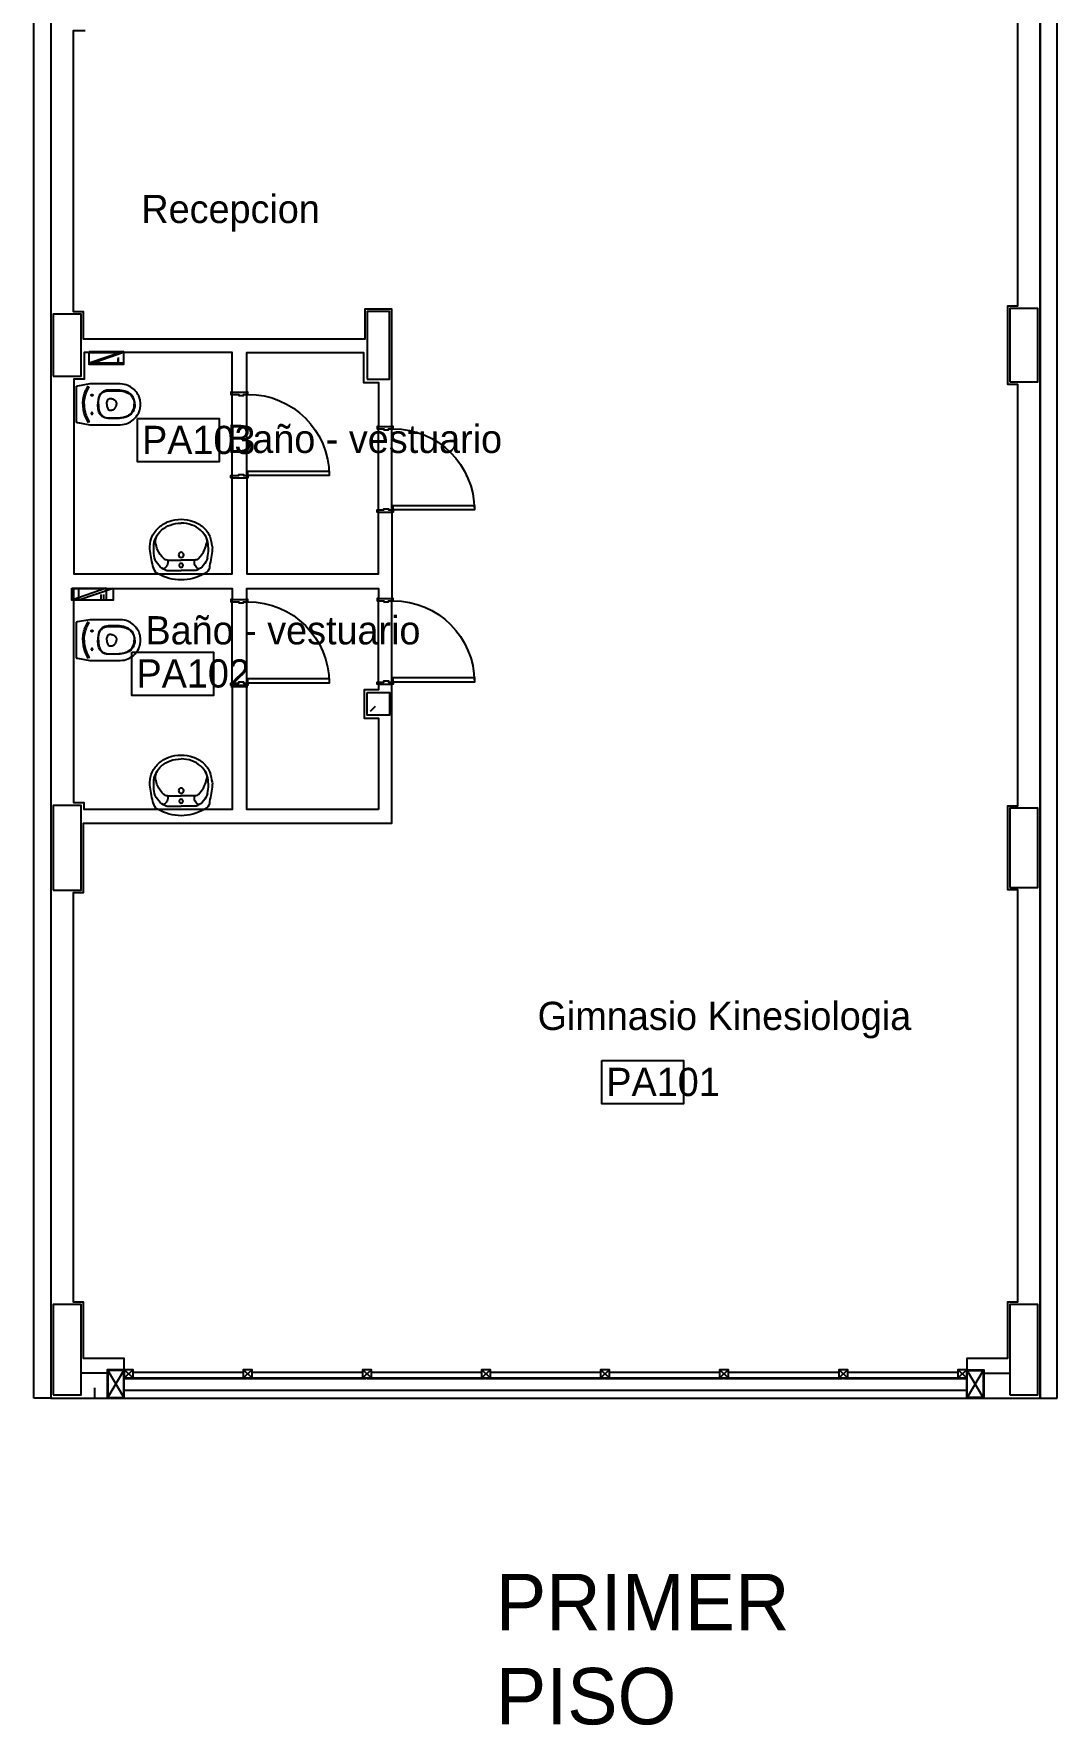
# Model space of a CAD drawing. Header units: millimetres. Extents: x 1473.7 to 1568.7, y 1808.4 to 1881.8.
# Drawn here: x 1500.62 to 1509.68, y 1844.54 to 1859.52 of the extents above; entities that cross this region are included whole.
import ezdxf

# ---------------------------------------------------------------- set-up
doc = ezdxf.new("R2010")
doc.units = ezdxf.units.MM
doc.layers.get('0').update_dxf_attribs({"linetype": 'CONTINUOUS'})
for name, color, linetype in [('0000-TEXTO', 7, 'CONTINUOUS'), ('000000-TEXTO', 7, 'CONTINUOUS'), ('10-CARP-HOJA-PUER', 4, 'CONTINUOUS'), ('10-CARP-MARC', 2, 'CONTINUOUS'), ('10-CARP-SLIA', 14, 'CONTINUOUS'), ('AR - CAJAS', 1, 'CONTINUOUS'), ('AR - CARPINTERIA 1', 1, 'CONTINUOUS'), ('AR - CURTAIN WALL', 1, 'CONTINUOUS'), ('AR - INST. SANITARIA', 2, 'CONTINUOUS'), ('AR - LADRILLO VISTO', 3, 'CONTINUOUS'), ('AR - REVESTIMIENTO', 21, 'CONTINUOUS'), ('AR - REVOQUE', 8, 'CONTINUOUS'), ('ES - LINEA OFICIAL', 6, 'CONTINUOUS'), ('ES-COLUMNAS', 5, 'CONTINUOUS'), ('Sanitario_Detalle', 8, 'CONTINUOUS'), ('TEXTO', 7, 'CONTINUOUS')]:
    doc.layers.add(name, color=color, linetype=linetype)

# ---------------------------------------------------------------- blocks, each defined once
blk = doc.blocks.new('Puerta 76.2')
at = {"layer": '10-CARP-HOJA-PUER', "linetype": 'CONTINUOUS'}
blk.add_lwpolyline([(0.02, 0.14), (0.06, 0.14), (0.06, 0.86), (0.02, 0.86), (0.02, 0.14)], dxfattribs=at)
at = {"layer": '10-CARP-MARC', "linetype": 'CONTINUOUS'}
for points in [[(0, 0), (0, -0.01), (0.02, -0.01), (0.02, 0.06), (0.03, 0.06), (0.03, 0.1), (0.02, 0.1), (0.02, 0.14), (0, 0.14), (0, 0.13)], [(0.76, 0), (0.76, -0.01), (0.74, -0.01), (0.74, 0.06), (0.73, 0.06), (0.73, 0.1), (0.74, 0.1), (0.74, 0.14), (0.76, 0.14), (0.76, 0.13)]]:
    blk.add_lwpolyline(points, dxfattribs=at)
at = {"layer": '10-CARP-SLIA', "linetype": 'CONTINUOUS'}
for p, q in [((0, 0.13), (0.76, 0.13)), ((0, 0), (0.76, 0))]:
    blk.add_line(p, q, dxfattribs=at)
blk.add_arc((0.02, 0.14), 0.72, 0, 90, dxfattribs=at)
blk = doc.blocks.new('Puerta 76.1')
at = {"layer": '10-CARP-HOJA-PUER', "linetype": 'CONTINUOUS'}
blk.add_lwpolyline([(0.02, 0.13), (0.06, 0.13), (0.06, 0.85), (0.02, 0.85), (0.02, 0.13)], dxfattribs=at)
at = {"layer": '10-CARP-MARC', "linetype": 'CONTINUOUS'}
for points in [[(0, 0), (0, -0.01), (0.02, -0.01), (0.02, 0.05), (0.03, 0.05), (0.03, 0.09), (0.02, 0.09), (0.02, 0.13), (0, 0.13), (0, 0.12)], [(0.76, 0), (0.76, -0.01), (0.74, -0.01), (0.74, 0.05), (0.73, 0.05), (0.73, 0.09), (0.74, 0.09), (0.74, 0.13), (0.76, 0.13), (0.76, 0.12)]]:
    blk.add_lwpolyline(points, dxfattribs=at)
at = {"layer": '10-CARP-SLIA', "linetype": 'CONTINUOUS'}
for p, q in [((0, 0.12), (0.76, 0.12)), ((0, 0), (0.76, 0))]:
    blk.add_line(p, q, dxfattribs=at)
blk.add_arc((0.02, 0.13), 0.72, 0, 90, dxfattribs=at)
blk = doc.blocks.new('s_LavMono')
blk.add_lwpolyline([(-0.177466, 0, 0.27095), (0.177466, 0, 0.041198), (0.194898, 0.010194, 0.087147), (0.218258, 0.061123, 0.014423), (0.240622, 0.188455, 0.110985), (0.24, 0.21, 0.102819), (0.22226, 0.288935, 0.093047), (0.169706, 0.358492, 0.087147), (0.093257, 0.403621, 0.087147), (0, 0.42, 0.093047), (-0.093257, 0.403621, 0.102819), (-0.169706, 0.358492, 0.110985), (-0.22226, 0.288935, -0.014423), (-0.24, 0.21, 0.087147), (-0.240622, 0.188455, 0.041198), (-0.218258, 0.061123, 0.27095), (-0.194898, 0.010194), (-0.177466, 0)], format="xyb", close=True)
at = {"layer": 'Sanitario_Detalle'}
for p, q in [((-0.109754, 0.025), (0, 0.025)), ((-0.106065, 0.105), (0, 0.105)), ((0.106065, 0.105), (0, 0.105)), ((0.109754, 0.025), (0, 0.025))]:
    blk.add_line(p, q, dxfattribs=at)
for points in [[(-0.209998, 0.209155, -0.11237), (-0.195145, 0.276099, -0.102819), (-0.14995, 0.335915, -0.093047), (-0.083035, 0.375417, -0.087147), (0, 0.39, -0.087147)], [(0.209998, 0.209155, 0.11237), (0.195145, 0.276099, 0.102819), (0.14995, 0.335915, 0.093047), (0.083035, 0.375417, 0.087147), (0, 0.39, 0.087147)], [(-0.204273, 0.122702, -0.048163), (-0.210622, 0.188455, -0.015067), (-0.209998, 0.209155, -0.015067)], [(-0.205826, 0.245668, -0.000644), (-0.205677, 0.246541, -0.000644)], [(-0.134258, 0.116625, -0.092164), (-0.180769, 0.183914, -0.064814), (-0.196027, 0.234757, -0.064814)], [(0.134258, 0.116625, 0.092164), (0.180769, 0.183914, 0.064814), (0.196027, 0.234757, 0.064814)], [(0.204273, 0.122702, 0.048163), (0.210622, 0.188455, 0.015067), (0.209998, 0.209155, 0.015067)], [(0.205826, 0.245668, 0.000644), (0.205677, 0.246541, 0.000644)]]:
    blk.add_lwpolyline(points, format="xyb", dxfattribs=at)
for centre, radius in [((0, 0.145322), 0.02), ((0, 0.064151), 0.015)]:
    blk.add_circle(centre, radius, dxfattribs=at)
for centre, radius, start, end in [((-0.107207, 0.249282), 0.09, 146.498415, 189.287762), ((0.107207, 0.249282), 0.09, 350.712238, 33.501585), ((-0.05968, 0.165122), 0.150687, 196.350388, 246.340308), ((-0.157063, 0.08655), 0.054233, 291.277313, 19.888798), ((-0.106065, 0.145), 0.04, 225.184262, 270), ((-0.110119, 0.05), 0.025, 246.340332, 270.288391), ((-0.109754, 0.115), 0.09, 269.509254, 270.000036), ((0.157063, 0.08655), 0.054233, 160.111202, 248.722687), ((0.106065, 0.145), 0.04, 270, 314.815738), ((0.109754, 0.115), 0.09, 269.999964, 270.490746), ((0.110119, 0.05), 0.025, 269.711609, 293.659668), ((0.05968, 0.165122), 0.150687, 293.659692, 343.649612)]:
    blk.add_arc(centre, radius, start, end, dxfattribs=at)
blk = doc.blocks.new('RCPLS004')
for p, q in [((-0.158103, -0.103448), (-0.163602, -0.106888)), ((-0.147335, -0.097174), (-0.158103, -0.103448)), ((-0.151402, -0.113418), (-0.157098, -0.116972)), ((-0.142725, -0.108344), (-0.151402, -0.113418)), ((-0.135621, -0.090996), (-0.147335, -0.097174)), ((-0.131151, -0.102179), (-0.142725, -0.108344)), ((-0.124182, -0.085575), (-0.135621, -0.090996)), ((-0.120804, -0.097217), (-0.131151, -0.102179)), ((-0.110949, -0.080011), (-0.124182, -0.085575)), ((-0.108353, -0.091891), (-0.120804, -0.097217)), ((-0.097979, -0.075253), (-0.110949, -0.080011)), ((-0.096744, -0.087525), (-0.108353, -0.091891)), ((-0.085539, -0.071305), (-0.097979, -0.075253)), ((-0.083423, -0.083193), (-0.096744, -0.087525)), ((-0.088322, -0.138375), (-0.0885, -0.140043)), ((-0.0885, -0.140043), (-0.088342, -0.14153)), ((-0.088342, -0.14153), (-0.087821, -0.143117)), ((-0.087768, -0.136768), (-0.088322, -0.138375)), ((-0.087821, -0.143117), (-0.086955, -0.14456)), ((-0.086964, -0.135453), (-0.087768, -0.136768)), ((-0.085938, -0.134355), (-0.086964, -0.135453)), ((-0.086955, -0.14456), (-0.086041, -0.145553)), ((-0.086041, -0.145553), (-0.084883, -0.146416)), ((-0.08473, -0.133493), (-0.085938, -0.134355)), ((-0.074913, -0.068391), (-0.085539, -0.071305)), ((-0.084883, -0.146416), (-0.083523, -0.147063)), ((-0.083077, -0.132793), (-0.08473, -0.133493)), ((-0.083523, -0.147063), (-0.0821, -0.147419)), ((-0.06913, -0.079316), (-0.083423, -0.083193)), ((-0.081, -0.1325), (-0.083077, -0.132793)), ((-0.0821, -0.147419), (-0.080907, -0.147499)), ((-0.07927, -0.132702), (-0.081, -0.1325)), ((-0.080907, -0.147499), (-0.07949, -0.147346)), ((-0.07949, -0.147346), (-0.077884, -0.146822)), ((-0.077873, -0.133183), (-0.07927, -0.132702)), ((-0.077884, -0.146822), (-0.076531, -0.146023)), ((-0.076604, -0.133923), (-0.077873, -0.133183)), ((-0.075515, -0.134885), (-0.076604, -0.133923)), ((-0.076531, -0.146023), (-0.07548, -0.145077)), ((-0.074542, -0.136187), (-0.075515, -0.134885)), ((-0.07548, -0.145077), (-0.074435, -0.143627)), ((-0.062185, -0.065438), (-0.074913, -0.068391)), ((-0.073907, -0.137563), (-0.074542, -0.136187)), ((-0.074435, -0.143627), (-0.073831, -0.142203)), ((-0.073552, -0.139119), (-0.073907, -0.137563)), ((-0.073831, -0.142203), (-0.073523, -0.140584)), ((-0.073523, -0.140584), (-0.073552, -0.139119)), ((-0.056178, -0.076464), (-0.06913, -0.079316)), ((-0.046976, -0.062656), (-0.062185, -0.065438)), ((-0.043147, -0.07421), (-0.056178, -0.076464)), ((-0.033426, -0.060845), (-0.046976, -0.062656)), ((-0.029119, -0.072457), (-0.043147, -0.07421)), ((-0.018199, -0.059545), (-0.033426, -0.060845)), ((-0.015985, -0.071438), (-0.029119, -0.072457)), ((0, -0.059), (-0.018199, -0.059545)), ((0, -0.071), (-0.015985, -0.071438)), ((0, -0.059), (0.018199, -0.059545)), ((0, -0.071), (0.015985, -0.071438)), ((0.015985, -0.071438), (0.029119, -0.072457)), ((0.018199, -0.059545), (0.033426, -0.060845)), ((0.029119, -0.072457), (0.043147, -0.07421)), ((0.033426, -0.060845), (0.046976, -0.062656)), ((0.043147, -0.07421), (0.056178, -0.076464)), ((0.046976, -0.062656), (0.062185, -0.065438)), ((0.056178, -0.076464), (0.06913, -0.079316)), ((0.062185, -0.065438), (0.074913, -0.068391)), ((0.06913, -0.079316), (0.083423, -0.083193)), ((0.073523, -0.140584), (0.073552, -0.139119)), ((0.073831, -0.142203), (0.073523, -0.140584)), ((0.073552, -0.139119), (0.073907, -0.137563)), ((0.074435, -0.143627), (0.073831, -0.142203)), ((0.073907, -0.137563), (0.074542, -0.136187)), ((0.07548, -0.145077), (0.074435, -0.143627)), ((0.074542, -0.136187), (0.075515, -0.134885)), ((0.074913, -0.068391), (0.085539, -0.071305)), ((0.076531, -0.146023), (0.07548, -0.145077)), ((0.075515, -0.134885), (0.076604, -0.133923)), ((0.077884, -0.146822), (0.076531, -0.146023)), ((0.076604, -0.133923), (0.077873, -0.133183)), ((0.077873, -0.133183), (0.07927, -0.132702)), ((0.07949, -0.147346), (0.077884, -0.146822)), ((0.07927, -0.132702), (0.081, -0.1325)), ((0.080907, -0.147499), (0.07949, -0.147346)), ((0.0821, -0.147419), (0.080907, -0.147499)), ((0.081, -0.1325), (0.083077, -0.132793)), ((0.083523, -0.147063), (0.0821, -0.147419)), ((0.083077, -0.132793), (0.08473, -0.133493)), ((0.083423, -0.083193), (0.096744, -0.087525)), ((0.084883, -0.146416), (0.083523, -0.147063)), ((0.08473, -0.133493), (0.085938, -0.134355)), ((0.086041, -0.145553), (0.084883, -0.146416)), ((0.085539, -0.071305), (0.097979, -0.075253)), ((0.085938, -0.134355), (0.086964, -0.135453)), ((0.086955, -0.14456), (0.086041, -0.145553)), ((0.087821, -0.143117), (0.086955, -0.14456)), ((0.086964, -0.135453), (0.087768, -0.136768)), ((0.087768, -0.136768), (0.088322, -0.138375)), ((0.088342, -0.14153), (0.087821, -0.143117)), ((0.088322, -0.138375), (0.0885, -0.140043)), ((0.0885, -0.140043), (0.088342, -0.14153)), ((0.096744, -0.087525), (0.108353, -0.091891)), ((0.097979, -0.075253), (0.110949, -0.080011)), ((0.108353, -0.091891), (0.120804, -0.097217)), ((0.110949, -0.080011), (0.124182, -0.085575)), ((0.120804, -0.097217), (0.131151, -0.102179)), ((0.124182, -0.085575), (0.135621, -0.090996)), ((0.131151, -0.102179), (0.142725, -0.108344)), ((0.135621, -0.090996), (0.147335, -0.097174)), ((0.142725, -0.108344), (0.151402, -0.113418)), ((0.147335, -0.097174), (0.158103, -0.103448)), ((0.151402, -0.113418), (0.157098, -0.116972)), ((0.158103, -0.103448), (0.163602, -0.106888)), ((-0.1255, -0.282118), (-0.124222, -0.267431)), ((-0.1255, -0.363299), (-0.1255, -0.282118)), ((-0.124222, -0.267431), (-0.12055, -0.253534)), ((-0.12055, -0.253534), (-0.115124, -0.241421)), ((-0.119449, -0.269195), (-0.1205, -0.282118)), ((-0.1205, -0.282118), (-0.1205, -0.363299)), ((-0.117825, -0.261603), (-0.119449, -0.269195)), ((-0.11394, -0.25039), (-0.117825, -0.261603)), ((-0.115124, -0.241421), (-0.107735, -0.230113)), ((-0.108595, -0.240129), (-0.11394, -0.25039)), ((-0.1017, -0.230596), (-0.108595, -0.240129)), ((-0.107735, -0.230113), (-0.099559, -0.220986)), ((-0.09449, -0.223083), (-0.1017, -0.230596)), ((-0.099559, -0.220986), (-0.08942, -0.212606)), ((-0.086469, -0.216644), (-0.09449, -0.223083)), ((-0.08942, -0.212606), (-0.080024, -0.206865)), ((-0.073759, -0.209359), (-0.086469, -0.216644)), ((-0.080024, -0.206865), (-0.069327, -0.202155)), ((-0.060887, -0.204759), (-0.073759, -0.209359)), ((-0.069327, -0.202155), (-0.055138, -0.198213)), ((-0.046105, -0.201418), (-0.060887, -0.204759)), ((-0.055138, -0.198213), (-0.041617, -0.19552)), ((-0.050528, -0.293518), (-0.051, -0.297838)), ((-0.051, -0.297838), (-0.051, -0.307)), ((-0.048934, -0.288984), (-0.050528, -0.293518)), ((-0.046264, -0.284915), (-0.048934, -0.288984)), ((-0.043185, -0.281978), (-0.046264, -0.284915)), ((-0.031523, -0.199055), (-0.046105, -0.201418)), ((-0.0385, -0.279298), (-0.043185, -0.281978)), ((-0.041617, -0.19552), (-0.029962, -0.193818)), ((-0.030225, -0.276434), (-0.0385, -0.279298)), ((-0.016661, -0.197572), (-0.031523, -0.199055)), ((-0.02315, -0.274578), (-0.030225, -0.276434)), ((-0.029962, -0.193818), (-0.018882, -0.19272)), ((-0.015895, -0.273207), (-0.02315, -0.274578)), ((-0.018882, -0.19272), (-0.008623, -0.19215)), ((0, -0.197), (-0.016661, -0.197572)), ((-0.008285, -0.272326), (-0.015895, -0.273207)), ((-0.008623, -0.19215), (0, -0.192)), ((0, -0.272), (-0.008285, -0.272326)), ((0.008623, -0.19215), (0, -0.192)), ((0, -0.197), (0.016661, -0.197572)), ((0, -0.272), (0.008285, -0.272326)), ((0.008285, -0.272326), (0.015895, -0.273207)), ((0.018882, -0.19272), (0.008623, -0.19215)), ((0.015895, -0.273207), (0.02315, -0.274578)), ((0.016661, -0.197572), (0.031523, -0.199055)), ((0.029962, -0.193818), (0.018882, -0.19272)), ((0.02315, -0.274578), (0.030225, -0.276434)), ((0.041617, -0.19552), (0.029962, -0.193818)), ((0.030225, -0.276434), (0.0385, -0.279298)), ((0.031523, -0.199055), (0.046105, -0.201418)), ((0.0385, -0.279298), (0.043185, -0.281978)), ((0.055138, -0.198213), (0.041617, -0.19552)), ((0.043185, -0.281978), (0.046264, -0.284915)), ((0.046105, -0.201418), (0.060887, -0.204759)), ((0.046264, -0.284915), (0.048934, -0.288984)), ((0.048934, -0.288984), (0.050528, -0.293518)), ((0.050528, -0.293518), (0.051, -0.297838)), ((0.051, -0.297838), (0.051, -0.307)), ((0.069327, -0.202155), (0.055138, -0.198213)), ((0.060887, -0.204759), (0.073759, -0.209359)), ((0.080024, -0.206865), (0.069327, -0.202155)), ((0.073759, -0.209359), (0.086469, -0.216644)), ((0.08942, -0.212606), (0.080024, -0.206865)), ((0.086469, -0.216644), (0.09449, -0.223083)), ((0.099559, -0.220986), (0.08942, -0.212606)), ((0.09449, -0.223083), (0.1017, -0.230596)), ((0.107735, -0.230113), (0.099559, -0.220986)), ((0.1017, -0.230596), (0.108595, -0.240129)), ((0.115124, -0.241421), (0.107735, -0.230113)), ((0.108595, -0.240129), (0.11394, -0.25039)), ((0.11394, -0.25039), (0.117825, -0.261603)), ((0.12055, -0.253534), (0.115124, -0.241421)), ((0.117825, -0.261603), (0.119449, -0.269195)), ((0.119449, -0.269195), (0.1205, -0.282118)), ((0.1205, -0.282118), (0.1205, -0.363299)), ((0.124222, -0.267431), (0.12055, -0.253534)), ((0.1255, -0.282118), (0.124222, -0.267431)), ((0.1255, -0.363299), (0.1255, -0.282118)), ((-0.124835, -0.381151), (-0.1255, -0.363299)), ((-0.124215, -0.388104), (-0.124835, -0.381151)), ((-0.122191, -0.403013), (-0.124215, -0.388104)), ((-0.119164, -0.418081), (-0.122191, -0.403013)), ((-0.1205, -0.363299), (-0.119843, -0.380863)), ((-0.119843, -0.380863), (-0.118297, -0.3954)), ((-0.115468, -0.431962), (-0.119164, -0.418081)), ((-0.118297, -0.3954), (-0.115532, -0.411366)), ((-0.115532, -0.411366), (-0.112195, -0.425221)), ((-0.109717, -0.448896), (-0.115468, -0.431962)), ((-0.112195, -0.425221), (-0.108054, -0.438762)), ((-0.103942, -0.462197), (-0.109717, -0.448896)), ((-0.108054, -0.438762), (-0.1029, -0.452531)), ((-0.051, -0.307), (-0.050533, -0.31307)), ((-0.050533, -0.31307), (-0.049658, -0.317777)), ((-0.049658, -0.317777), (-0.047921, -0.323587)), ((-0.047921, -0.323587), (-0.045265, -0.329615)), ((-0.045265, -0.329615), (-0.042318, -0.33457)), ((-0.042318, -0.33457), (-0.039057, -0.338892)), ((-0.039057, -0.338892), (-0.036654, -0.341551)), ((-0.036654, -0.341551), (-0.033718, -0.344346)), ((-0.033718, -0.344346), (-0.029439, -0.347717)), ((-0.029439, -0.347717), (-0.024913, -0.350562)), ((-0.024913, -0.350562), (-0.020674, -0.352673)), ((-0.020674, -0.352673), (-0.015702, -0.354563)), ((-0.015702, -0.354563), (-0.010342, -0.355968)), ((-0.010342, -0.355968), (-0.004643, -0.356801)), ((-0.004643, -0.356801), (0, -0.357)), ((0.004643, -0.356801), (0, -0.357)), ((0.010342, -0.355968), (0.004643, -0.356801)), ((0.015702, -0.354563), (0.010342, -0.355968)), ((0.020674, -0.352673), (0.015702, -0.354563)), ((0.024913, -0.350562), (0.020674, -0.352673)), ((0.029439, -0.347717), (0.024913, -0.350562)), ((0.033718, -0.344346), (0.029439, -0.347717)), ((0.036654, -0.341551), (0.033718, -0.344346)), ((0.039057, -0.338892), (0.036654, -0.341551)), ((0.042318, -0.33457), (0.039057, -0.338892)), ((0.045265, -0.329615), (0.042318, -0.33457)), ((0.047921, -0.323587), (0.045265, -0.329615)), ((0.049658, -0.317777), (0.047921, -0.323587)), ((0.050533, -0.31307), (0.049658, -0.317777)), ((0.051, -0.307), (0.050533, -0.31307)), ((0.108054, -0.438762), (0.1029, -0.452531)), ((0.103942, -0.462197), (0.109717, -0.448896)), ((0.112195, -0.425221), (0.108054, -0.438762)), ((0.109717, -0.448896), (0.115468, -0.431962)), ((0.115532, -0.411366), (0.112195, -0.425221)), ((0.115468, -0.431962), (0.119164, -0.418081)), ((0.118297, -0.3954), (0.115532, -0.411366)), ((0.119843, -0.380863), (0.118297, -0.3954)), ((0.119164, -0.418081), (0.122191, -0.403013)), ((0.1205, -0.363299), (0.119843, -0.380863)), ((0.122191, -0.403013), (0.124215, -0.388104)), ((0.124215, -0.388104), (0.124835, -0.381151)), ((0.124835, -0.381151), (0.1255, -0.363299)), ((-0.096858, -0.473918), (-0.103942, -0.462197)), ((-0.1029, -0.452531), (-0.096561, -0.465194)), ((-0.086419, -0.486469), (-0.096858, -0.473918)), ((-0.096561, -0.465194), (-0.087423, -0.477956)), ((-0.087423, -0.477956), (-0.077, -0.48845)), ((-0.075842, -0.495831), (-0.086419, -0.486469)), ((-0.077, -0.48845), (-0.067071, -0.495927)), ((-0.062522, -0.504453), (-0.075842, -0.495831)), ((-0.067071, -0.495927), (-0.060147, -0.500053)), ((-0.050085, -0.510249), (-0.062522, -0.504453)), ((-0.060147, -0.500053), (-0.045385, -0.506719)), ((-0.058842, -0.560182), (-0.058842, -0.560182)), ((-0.035816, -0.515107), (-0.050085, -0.510249)), ((-0.045385, -0.506719), (-0.034871, -0.51018)), ((-0.018391, -0.518729), (-0.035816, -0.515107)), ((-0.034871, -0.51018), (-0.022731, -0.512975)), ((-0.022731, -0.512975), (-0.011894, -0.514449)), ((0, -0.52), (-0.018391, -0.518729)), ((-0.011894, -0.514449), (0, -0.515)), ((0.011894, -0.514449), (0, -0.515)), ((0, -0.52), (0.018391, -0.518729)), ((0.022731, -0.512975), (0.011894, -0.514449)), ((0.018391, -0.518729), (0.035816, -0.515107)), ((0.034871, -0.51018), (0.022731, -0.512975)), ((0.045385, -0.506719), (0.034871, -0.51018)), ((0.035816, -0.515107), (0.050085, -0.510249)), ((0.060147, -0.500053), (0.045385, -0.506719)), ((0.050085, -0.510249), (0.062522, -0.504453)), ((0.058842, -0.560182), (0.058842, -0.560182)), ((0.067071, -0.495927), (0.060147, -0.500053)), ((0.062522, -0.504453), (0.075842, -0.495831)), ((0.077, -0.48845), (0.067071, -0.495927)), ((0.075842, -0.495831), (0.086419, -0.486469)), ((0.087423, -0.477956), (0.077, -0.48845)), ((0.086419, -0.486469), (0.096858, -0.473918)), ((0.096561, -0.465194), (0.087423, -0.477956)), ((0.1029, -0.452531), (0.096561, -0.465194)), ((0.096858, -0.473918), (0.103942, -0.462197))]:
    blk.add_line(p, q)
blk.add_lwpolyline([(0, -0.57), (0.008155, -0.569822), (0.016533, -0.569254), (0.027671, -0.567887), (0.038261, -0.565927), (0.048229, -0.563472), (0.053812, -0.561831), (0.058842, -0.560182), (0.065687, -0.55767), (0.075105, -0.553685), (0.08821, -0.547039), (0.097356, -0.541561), (0.110592, -0.532228), (0.120379, -0.524077), (0.12978, -0.515037), (0.13826, -0.505631), (0.146854, -0.494549), (0.155437, -0.481366), (0.162033, -0.469149), (0.167223, -0.457567), (0.172335, -0.443303), (0.176515, -0.427357), (0.179278, -0.410624), (0.1805, -0.3905), (0.1805, -0.12), (0.160798, -0.012536), (0.159251, -0.004098), (0.158628, -0.002439), (0.158014, -0.001616), (0.157219, -0.000917), (0.156113, -0.000327), (0.154333, 0), (0, 0), (-0.154333, 0), (-0.156113, -0.000327), (-0.157219, -0.000917), (-0.158014, -0.001616), (-0.158628, -0.002439), (-0.159251, -0.004098), (-0.160798, -0.012536), (-0.1805, -0.12), (-0.1805, -0.3905), (-0.179278, -0.410624), (-0.176515, -0.427357), (-0.172335, -0.443303), (-0.167223, -0.457567), (-0.162033, -0.469149), (-0.155437, -0.481366), (-0.146854, -0.494549), (-0.13826, -0.505631), (-0.12978, -0.515037), (-0.120379, -0.524077), (-0.110592, -0.532228), (-0.097356, -0.541561), (-0.08821, -0.547039), (-0.075105, -0.553685), (-0.065687, -0.55767), (-0.058842, -0.560182), (-0.053812, -0.561831), (-0.048229, -0.563472), (-0.038261, -0.565927), (-0.027671, -0.567887), (-0.016533, -0.569254), (-0.008155, -0.569822)], close=True)

msp = doc.modelspace()

# ---------------------------------------------------------------- linework, layer by layer
at = {"color": 5}
for p, q in [((1502.379941, 1856.346075), (1502.509941, 1856.346075)), ((1503.674941, 1856.041498), (1503.794941, 1856.041498)), ((1502.379941, 1855.586075), (1502.509941, 1855.586075)), ((1503.674941, 1855.281498), (1503.794941, 1855.281498)), ((1502.379941, 1854.508357), (1502.509941, 1854.507269)), ((1503.674941, 1854.517269), (1503.794941, 1854.517269)), ((1502.379941, 1853.748357), (1502.509941, 1853.748357)), ((1503.674941, 1853.757269), (1503.794941, 1853.757269))]:
    msp.add_line(p, q, dxfattribs=at)
at = {"linetype": 'CONTINUOUS'}
msp.add_line((1503.606319, 1853.519967), (1503.649429, 1853.563077), dxfattribs=at)
msp.add_lwpolyline([(1501.165526, 1847.433528), (1501.165526, 1847.523528)], dxfattribs=at)
at = {"layer": 'AR - CAJAS'}
for p, q in [((1501.417327, 1856.696075), (1501.114368, 1856.591701)), ((1501.418897, 1856.706432), (1501.115938, 1856.602058)), ((1501.264743, 1854.60809), (1500.961784, 1854.503716)), ((1501.327327, 1854.607269), (1501.024368, 1854.502895))]:
    msp.add_line(p, q, dxfattribs=at)
for points in [[(1501.114368, 1856.696075), (1501.417327, 1856.696075), (1501.417327, 1856.591701), (1501.114368, 1856.591701)], [(1501.115938, 1856.706432), (1501.418897, 1856.706432), (1501.418897, 1856.602058), (1501.115938, 1856.602058)], [(1500.961784, 1854.60809), (1501.264743, 1854.60809), (1501.264743, 1854.503716), (1500.961784, 1854.503716)], [(1501.024368, 1854.607269), (1501.327327, 1854.607269), (1501.327327, 1854.502895), (1501.024368, 1854.502895)]]:
    msp.add_lwpolyline(points, close=True, dxfattribs=at)
for points in [[(1501.372901, 1856.591701), (1501.372901, 1856.641524)], [(1501.374471, 1856.602058), (1501.374471, 1856.65188)], [(1501.220317, 1854.503716), (1501.220317, 1854.553538)], [(1501.245317, 1854.503716), (1501.245317, 1854.553538)]]:
    msp.add_lwpolyline(points, dxfattribs=at)
at = {"layer": 'AR - CURTAIN WALL'}
for points in [[(1501.274941, 1847.433528), (1501.424941, 1847.433528), (1501.424941, 1847.683528), (1501.274941, 1847.683528)], [(1501.278941, 1847.437528), (1501.420941, 1847.437528), (1501.420941, 1847.679528), (1501.278941, 1847.679528)], [(1501.424942, 1847.613528), (1501.504942, 1847.613528), (1501.504942, 1847.683528), (1501.424942, 1847.683528)], [(1502.479228, 1847.613528), (1502.559228, 1847.613528), (1502.559228, 1847.683528), (1502.479228, 1847.683528)], [(1503.533513, 1847.613528), (1503.613513, 1847.613528), (1503.613513, 1847.683528), (1503.533513, 1847.683528)], [(1504.587799, 1847.613528), (1504.667799, 1847.613528), (1504.667799, 1847.683528), (1504.587799, 1847.683528)], [(1505.642084, 1847.613528), (1505.722084, 1847.613528), (1505.722084, 1847.683528), (1505.642084, 1847.683528)], [(1506.69637, 1847.613528), (1506.77637, 1847.613528), (1506.77637, 1847.683528), (1506.69637, 1847.683528)], [(1507.750655, 1847.613528), (1507.830655, 1847.613528), (1507.830655, 1847.683528), (1507.750655, 1847.683528)], [(1508.804941, 1847.613528), (1508.884941, 1847.613528), (1508.884941, 1847.683528), (1508.804941, 1847.683528)], [(1509.034941, 1847.433528), (1508.884941, 1847.433528), (1508.884941, 1847.683528), (1509.034941, 1847.683528)], [(1509.030941, 1847.437528), (1508.888941, 1847.437528), (1508.888941, 1847.679528), (1509.030941, 1847.679528)]]:
    msp.add_lwpolyline(points, close=True, dxfattribs=at)
for points in [[(1501.278941, 1847.437528), (1501.420941, 1847.679528)], [(1501.278941, 1847.679528), (1501.420941, 1847.437528)], [(1501.504942, 1847.613528), (1501.424942, 1847.683528)], [(1501.424942, 1847.613528), (1501.504942, 1847.683528)], [(1502.559228, 1847.613528), (1502.479228, 1847.683528)], [(1502.479228, 1847.613528), (1502.559228, 1847.683528)], [(1503.613513, 1847.613528), (1503.533513, 1847.683528)], [(1503.533513, 1847.613528), (1503.613513, 1847.683528)], [(1504.667799, 1847.613528), (1504.587799, 1847.683528)], [(1504.587799, 1847.613528), (1504.667799, 1847.683528)], [(1505.722084, 1847.613528), (1505.642084, 1847.683528)], [(1505.642084, 1847.613528), (1505.722084, 1847.683528)], [(1506.77637, 1847.613528), (1506.69637, 1847.683528)], [(1506.69637, 1847.613528), (1506.77637, 1847.683528)], [(1507.830655, 1847.613528), (1507.750655, 1847.683528)], [(1507.750655, 1847.613528), (1507.830655, 1847.683528)], [(1508.884941, 1847.613528), (1508.804941, 1847.683528)], [(1508.804941, 1847.613528), (1508.884941, 1847.683528)], [(1509.030941, 1847.437528), (1508.888941, 1847.679528)], [(1509.030941, 1847.679528), (1508.888941, 1847.437528)], [(1502.514228, 1847.613528), (1502.514228, 1847.603528), (1501.434941, 1847.603528), (1501.434941, 1847.613528)], [(1501.434941, 1847.613528), (1508.874941, 1847.613528)], [(1501.504942, 1847.663528), (1502.479228, 1847.663528)], [(1503.568513, 1847.603528), (1502.524228, 1847.603528), (1502.524228, 1847.613528)], [(1502.559228, 1847.663528), (1503.533513, 1847.663528)], [(1503.568513, 1847.613528), (1503.568513, 1847.603528)], [(1504.622799, 1847.603528), (1503.578513, 1847.603528), (1503.578513, 1847.613528)], [(1503.613513, 1847.663528), (1504.587799, 1847.663528)], [(1504.622799, 1847.613528), (1504.622799, 1847.603528)], [(1505.677084, 1847.603528), (1504.632799, 1847.603528), (1504.632799, 1847.613528)], [(1504.667799, 1847.663528), (1505.642084, 1847.663528)], [(1505.677084, 1847.613528), (1505.677084, 1847.603528)], [(1506.73137, 1847.603528), (1505.687084, 1847.603528), (1505.687084, 1847.613528)], [(1505.722084, 1847.663528), (1506.69637, 1847.663528)], [(1506.73137, 1847.613528), (1506.73137, 1847.603528)], [(1507.785655, 1847.603528), (1506.74137, 1847.603528), (1506.74137, 1847.613528)], [(1506.77637, 1847.663528), (1507.750655, 1847.663528)], [(1507.785655, 1847.613528), (1507.785655, 1847.603528)], [(1508.874941, 1847.613528), (1508.874941, 1847.603528), (1507.795655, 1847.603528), (1507.795655, 1847.613528)], [(1507.830655, 1847.663528), (1508.804941, 1847.663528)], [(1501.424941, 1847.503528), (1508.884941, 1847.503528)]]:
    msp.add_lwpolyline(points, dxfattribs=at)
at = {"layer": 'AR - LADRILLO VISTO', "linetype": 'CONTINUOUS'}
for points in [[(1500.624941, 1847.433528), (1500.624941, 1873.703528), (1500.774941, 1873.703528), (1500.774941, 1847.433528), (1500.774941, 1847.433528), (1500.774941, 1847.433528), (1500.624941, 1847.433528)], [(1509.684941, 1847.433528), (1509.684941, 1873.703528), (1509.534941, 1873.703528), (1509.534941, 1847.433528), (1509.534941, 1847.433528), (1509.534941, 1847.433528), (1509.684941, 1847.433528)]]:
    msp.add_lwpolyline(points, dxfattribs=at)
at = {"layer": 'AR - REVESTIMIENTO', "linetype": 'CONTINUOUS'}
for points in [[(1502.379941, 1856.346075), (1502.379941, 1856.696075), (1501.069941, 1856.696075), (1501.069941, 1856.461075), (1500.979941, 1856.461075), (1500.979941, 1854.737269), (1502.379941, 1854.737269), (1502.379941, 1855.586075)], [(1502.509941, 1856.346075), (1502.509941, 1856.696075), (1503.544941, 1856.696075), (1503.544941, 1856.431075), (1503.674941, 1856.431075), (1503.674941, 1856.041498)], [(1502.509941, 1855.586075), (1502.509941, 1854.737269), (1503.674941, 1854.737269), (1503.674941, 1855.281498)], [(1502.379941, 1853.748357), (1502.379941, 1852.648462), (1501.069941, 1852.648462), (1501.069941, 1852.708528), (1500.979941, 1852.708528), (1500.979941, 1854.607269), (1502.379941, 1854.607269), (1502.379941, 1854.507269)], [(1502.509941, 1854.507269), (1502.509941, 1854.607269), (1503.674941, 1854.607269), (1503.674941, 1854.517269)], [(1503.674941, 1852.648462), (1502.509941, 1852.648462), (1502.509941, 1853.748357)]]:
    msp.add_lwpolyline(points, dxfattribs=at)
at = {"layer": 'AR - REVOQUE', "linetype": 'CONTINUOUS'}
for points in [[(1506.184941, 1863.173462), (1509.334941, 1863.173462), (1509.334941, 1861.668462), (1509.244941, 1861.668462), (1509.244941, 1861.078462), (1509.334941, 1861.078462), (1509.334941, 1857.106075), (1509.244941, 1857.106075), (1509.244941, 1856.416075), (1509.334941, 1856.416075), (1509.334941, 1852.678528), (1509.244941, 1852.678528), (1509.244941, 1851.938528), (1509.334941, 1851.938528), (1509.334941, 1848.283528), (1509.244941, 1848.283528), (1509.244941, 1847.783528), (1508.884941, 1847.783528), (1508.884941, 1847.683528)], [(1503.794941, 1856.041498), (1503.794941, 1857.081075), (1503.554941, 1857.081075), (1503.554941, 1856.816075), (1501.064941, 1856.816075), (1501.064941, 1857.056075), (1500.974941, 1857.056075), (1500.974941, 1859.548462), (1501.079941, 1859.548462)], [(1503.794941, 1855.281498), (1503.794941, 1854.517269)], [(1501.424942, 1847.683528), (1501.424942, 1847.783528), (1501.064941, 1847.783528), (1501.064941, 1848.283528), (1500.974941, 1848.283528), (1500.974941, 1851.913528), (1501.064941, 1851.913528), (1501.064941, 1852.528462), (1503.794941, 1852.528462), (1503.794941, 1853.757269)], [(1503.674941, 1853.757269), (1503.674941, 1853.708528), (1503.549941, 1853.708528), (1503.549941, 1853.458528), (1503.674941, 1853.458528), (1503.674941, 1852.648462)], [(1501.274942, 1847.653528), (1501.044941, 1847.653528)], [(1509.034941, 1847.653528), (1509.264941, 1847.653528)]]:
    msp.add_lwpolyline(points, dxfattribs=at)
at = {"layer": 'ES - LINEA OFICIAL'}
for p, q in [((1509.534941, 1847.433528), (1509.534941, 1880.129025)), ((1500.774941, 1879.670034), (1500.774941, 1847.433528)), ((1500.774941, 1847.433528), (1509.534941, 1847.433528))]:
    msp.add_line(p, q, dxfattribs=at)
at = {"layer": 'ES-COLUMNAS', "linetype": 'CONTINUOUS'}
for points in [[(1500.794941, 1856.486075), (1501.044941, 1856.486075), (1501.044941, 1857.036075), (1500.794941, 1857.036075)], [(1503.574941, 1856.461075), (1503.774941, 1856.461075), (1503.774941, 1857.061075), (1503.574941, 1857.061075)], [(1509.264941, 1856.436075), (1509.514941, 1856.436075), (1509.514941, 1857.086075), (1509.264941, 1857.086075)], [(1503.574941, 1853.683528), (1503.774941, 1853.683528), (1503.774941, 1853.483528), (1503.574941, 1853.483528)], [(1500.794941, 1851.933528), (1501.044941, 1851.933528), (1501.044941, 1852.683528), (1500.794941, 1852.683528)], [(1509.264941, 1851.958528), (1509.514941, 1851.958528), (1509.514941, 1852.658528), (1509.264941, 1852.658528)], [(1500.794941, 1847.463528), (1501.044941, 1847.463528), (1501.044941, 1848.263528), (1500.794941, 1848.263528)], [(1509.264941, 1847.463528), (1509.514941, 1847.463528), (1509.514941, 1848.263528), (1509.264941, 1848.263528)]]:
    msp.add_lwpolyline(points, close=True, dxfattribs=at)
at = {"layer": 'TEXTO'}
for points in [[(1501.542773, 1856.111687), (1502.264921, 1856.111687), (1502.264921, 1855.72728), (1501.542773, 1855.72728)], [(1501.49342, 1854.043015), (1502.215568, 1854.043015), (1502.215568, 1853.658607), (1501.49342, 1853.658607)], [(1505.653413, 1850.424155), (1506.375561, 1850.424155), (1506.375561, 1850.039747), (1505.653413, 1850.039747)]]:
    msp.add_lwpolyline(points, close=True, dxfattribs=at)

# ---------------------------------------------------------------- block references
at = {"layer": 'AR - CARPINTERIA 1', "linetype": 'CONTINUOUS', "xscale": -1, "rotation": 270}
for name, p in [('Puerta 76.2', (1502.379941, 1855.586075)), ('Puerta 76.1', (1503.674941, 1855.281498)), ('Puerta 76.2', (1502.379941, 1853.748357)), ('Puerta 76.1', (1503.674941, 1853.757269))]:
    msp.add_blockref(name, p, dxfattribs=at)
at = {"layer": 'AR - INST. SANITARIA', "linetype": 'CONTINUOUS', "rotation": 90}
for p in [(1500.999368, 1856.237761), (1500.999368, 1854.148954)]:
    msp.add_blockref('RCPLS004', p, dxfattribs=at)
at = {"layer": 'AR - INST. SANITARIA', "linetype": 'CONTINUOUS', "xscale": -1.14843, "yscale": 1.14843}
for p in [(1501.928604, 1854.737269), (1501.928604, 1852.648462)]:
    msp.add_blockref('s_LavMono', p, dxfattribs=at)

# ---------------------------------------------------------------- texts
at = {"layer": '0000-TEXTO', "char_height": 0.25, "attachment_point": 1}
for s, insert, width in [('Recepcion', (1501.577187, 1858.093484), 1.527778), ('Baño - vestuario', (1502.336206, 1856.056591), 2.875), ('Baño - vestuario', (1501.613466, 1854.360895), 2.875), ('Gimnasio Kinesiologia', (1505.084867, 1850.944667), 3.465278)]:
    msp.add_mtext(s, dxfattribs=dict(at, insert=insert, width=width))
at = {"layer": '000000-TEXTO', "color": 7, "linetype": 'CONTINUOUS', "insert": (1504.71533, 1845.876572), "char_height": 0.5, "width": 4.097222, "attachment_point": 1}
msp.add_mtext('PRIMER PISO', dxfattribs=at)
at = {"layer": 'TEXTO'}
for s, p in [('PA103', (1501.583187, 1855.797162)), ('PA102', (1501.533835, 1853.728489)), ('PA101', (1505.693828, 1850.109629))]:
    msp.add_text(s, height=0.25, dxfattribs=at).set_placement(p)

doc.saveas('drawing.dxf')
